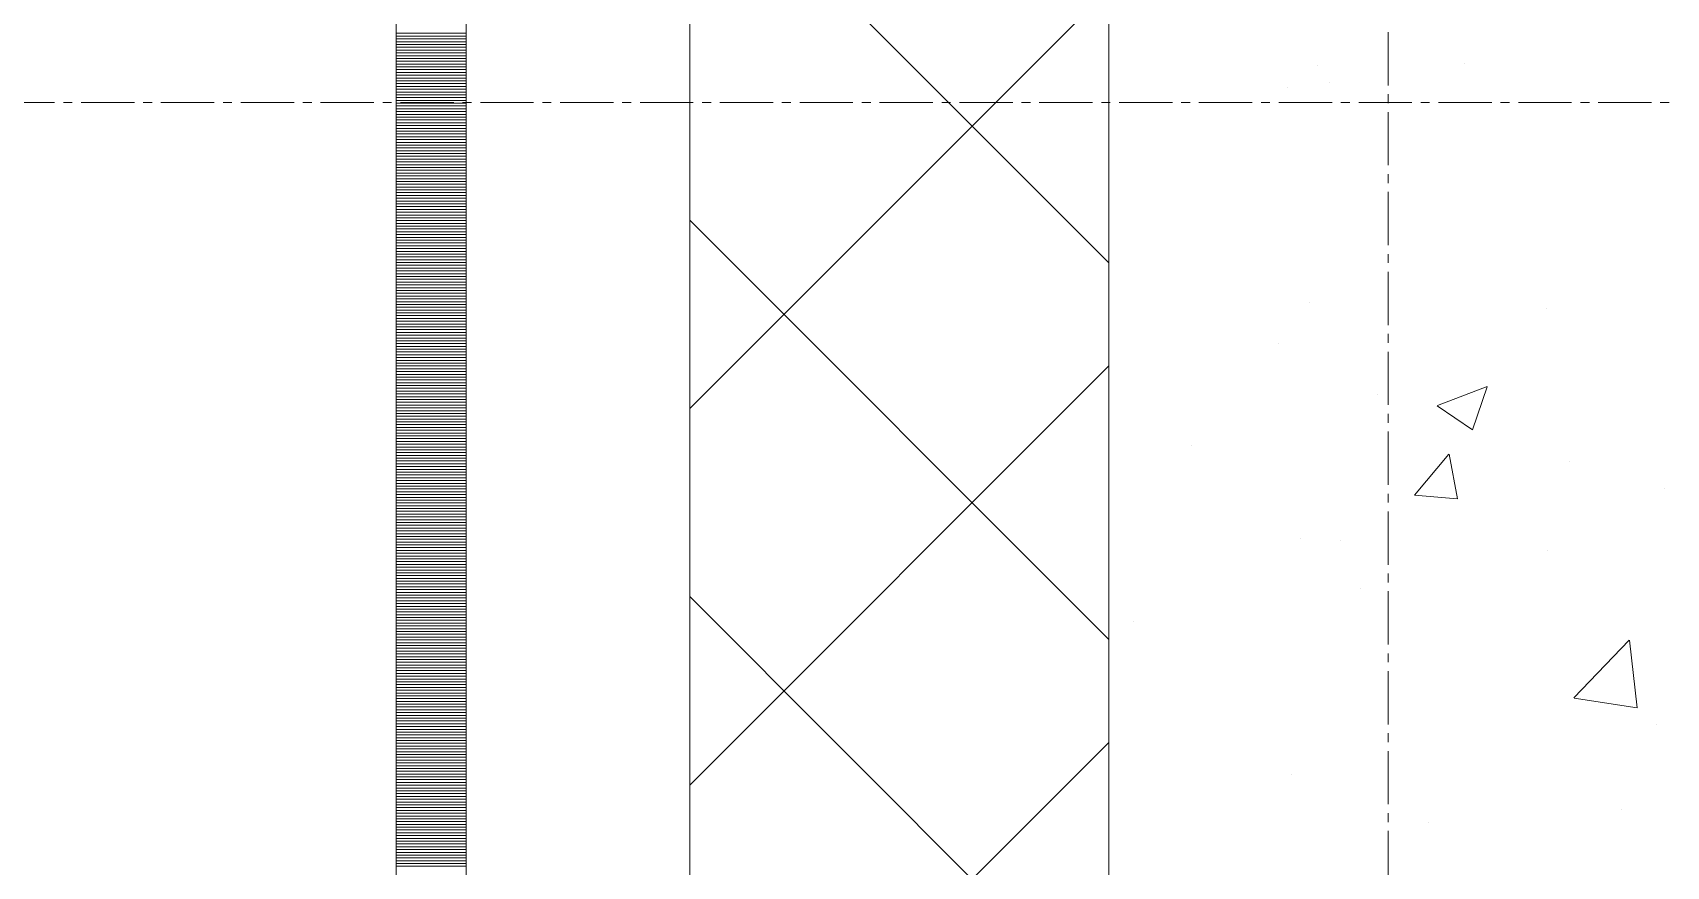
# Model space of a CAD drawing. Header units: millimetres. Extents: x 470010 to 1231400, y -134005 to 421770.
# Drawn here: x 672388 to 672973, y -68384 to -68086 of the extents above; entities that cross this region are included whole.
import ezdxf
from ezdxf.enums import TextEntityAlignment as Align

# ---------------------------------------------------------------- set-up
doc = ezdxf.new("R2010")
doc.units = ezdxf.units.MM
doc.linetypes.add('CENTER2', pattern=[28.575, 19.05, -3.175, 3.175, -3.175])
doc.linetypes.add('DASHED', pattern=[19.05, 12.7, -6.35])
doc.layers.get('Defpoints').update_dxf_attribs({"color": 140})
doc.layers.add('АР_Делит', color=120, linetype='Continuous', lineweight=0, plot=False)
for name, color, linetype, lineweight in [('АР_Стены ПЕНОблок', 52, 'Continuous', 20), ('АР_Тонкая', 254, 'Continuous', 5), ('АР_Утеплитель', 31, 'Continuous', 0), ('АР_Штриховка', 8, 'Continuous', 0)]:
    doc.layers.add(name, color=color, linetype=linetype, lineweight=lineweight)
doc.layers.add('РД_Оси_100', color=7, linetype='Continuous', lineweight=0, true_color=0x525252)
doc.styles.add('style1', font='ARIALN.TTF')

# ---------------------------------------------------------------- blocks, each defined once
blk = doc.blocks.new('СОШ_2200_АР_ОСИ_М100_28.05.24')
at = {"layer": 'АР_Делит', "color": 251, "linetype": 'DASHED', "true_color": 0x636466}
blk.add_lwpolyline([(114955, 135155), (114955, -355), (93595.036, -355), (93595.036, 13855), (94145, 13855), (94145, 68320), (66055, 68320), (66055, 13857.73), (83455, 13857.73), (83455, -355), (45245, -355), (45245, 13145), (44695, 13145), (44695, 26755), (45245, 26755), (45245, 68320), (20455, 68320), (20455, 26755), (27955, 26755), (27955, 13145), (-355, 13145), (-355, 100855)], dxfattribs=at)
at = {"layer": 'РД_Оси_100', "color": 251, "linetype": 'CENTER2', "true_color": 0x636466}
blk.add_line((0, -6155), (0, 139938.679), dxfattribs=at)
blk.add_lwpolyline([(29555, 25500), (-5954.958, 25500)], dxfattribs=at)
blk = doc.blocks.new('A$C9108343f')
at = {"layer": 'АР_Стены ПЕНОблок', "color": 18, "linetype": 'Continuous', "lineweight": 20, "true_color": 0x000000}
blk.add_line((7054.96, 97555), (7054.96, 21355), dxfattribs=at)
at = {"layer": 'АР_Тонкая', "color": 18, "linetype": 'Continuous', "lineweight": 5, "true_color": 0x000000}
for p, q in [((6799.96, 97555), (6799.96, 21355)), ((6824.96, 97555), (6824.96, 21355)), ((6824.96, 21355), (6824.96, 97555)), ((6904.96, 21355), (6904.96, 97555))]:
    blk.add_line(p, q, dxfattribs=at)
at = {"layer": 'АР_Утеплитель', "color": 18, "linetype": 'Continuous', "lineweight": 0, "true_color": 0x000000}
for p, q in [((6904.96, 97555), (6904.96, 21355)), ((7054.96, 21355), (7054.96, 97555))]:
    blk.add_line(p, q, dxfattribs=at)
at = {"layer": 'АР_Штриховка', "color": 18, "linetype": 'Continuous', "lineweight": 0, "true_color": 0x000000}
for p, q in [((7054.96, 32197.64), (6904.96, 32347.64)), ((6904.96, 32145.5), (7054.96, 32295.5)), ((6799.96, 32279.75), (6824.96, 32279.75)), ((6799.96, 32278.75), (6824.96, 32278.75)), ((6799.96, 32277.75), (6824.96, 32277.75)), ((6799.96, 32276.75), (6824.96, 32276.75)), ((6799.96, 32275.75), (6824.96, 32275.75)), ((6799.96, 32274.75), (6824.96, 32274.75)), ((6799.96, 32273.75), (6824.96, 32273.75)), ((6799.96, 32272.75), (6824.96, 32272.75)), ((6799.96, 32271.75), (6824.96, 32271.75)), ((6799.96, 32270.75), (6824.96, 32270.75)), ((6799.96, 32269.75), (6824.96, 32269.75)), ((6799.96, 32268.75), (6824.96, 32268.75)), ((6799.96, 32267.75), (6824.96, 32267.75)), ((6799.96, 32266.75), (6824.96, 32266.75)), ((7129.72, 32268.1), (7129.72, 32268.1)), ((7182.33, 32268.81), (7182.33, 32268.81)), ((6799.96, 32265.75), (6824.96, 32265.75)), ((6799.96, 32264.75), (6824.96, 32264.75)), ((6799.96, 32263.75), (6824.96, 32263.75)), ((6799.96, 32262.75), (6824.96, 32262.75)), ((6799.96, 32261.75), (6824.96, 32261.75)), ((6799.96, 32260.75), (6824.96, 32260.75)), ((7118.75, 32260.44), (7118.75, 32260.44)), ((7133.83, 32262.14), (7133.83, 32262.14)), ((6799.96, 32259.75), (6824.96, 32259.75)), ((6799.96, 32258.75), (6824.96, 32258.75)), ((6799.96, 32257.75), (6824.96, 32257.75)), ((6799.96, 32256.75), (6824.96, 32256.75)), ((6799.96, 32255.75), (6824.96, 32255.75)), ((6799.96, 32254.75), (6824.96, 32254.75)), ((6799.96, 32253.75), (6824.96, 32253.75)), ((6799.96, 32252.75), (6824.96, 32252.75)), ((6799.96, 32251.75), (6824.96, 32251.75)), ((6799.96, 32250.75), (6824.96, 32250.75)), ((6799.96, 32249.75), (6824.96, 32249.75)), ((6799.96, 32248.75), (6824.96, 32248.75)), ((6799.96, 32247.75), (6824.96, 32247.75)), ((6799.96, 32246.75), (6824.96, 32246.75)), ((6799.96, 32245.75), (6824.96, 32245.75)), ((6799.96, 32244.75), (6824.96, 32244.75)), ((6799.96, 32243.75), (6824.96, 32243.75)), ((6799.96, 32242.75), (6824.96, 32242.75)), ((6799.96, 32241.75), (6824.96, 32241.75)), ((6799.96, 32240.75), (6824.96, 32240.75)), ((6799.96, 32239.75), (6824.96, 32239.75)), ((6799.96, 32238.75), (6824.96, 32238.75)), ((6799.96, 32237.75), (6824.96, 32237.75)), ((6799.96, 32236.75), (6824.96, 32236.75)), ((6799.96, 32235.75), (6824.96, 32235.75)), ((6799.96, 32234.75), (6824.96, 32234.75)), ((6799.96, 32233.75), (6824.96, 32233.75)), ((6799.96, 32232.75), (6824.96, 32232.75)), ((6799.96, 32231.75), (6824.96, 32231.75)), ((6799.96, 32230.75), (6824.96, 32230.75)), ((6799.96, 32229.75), (6824.96, 32229.75)), ((6799.96, 32228.75), (6824.96, 32228.75)), ((6799.96, 32227.75), (6824.96, 32227.75)), ((6799.96, 32226.75), (6824.96, 32226.75)), ((6799.96, 32225.75), (6824.96, 32225.75)), ((6799.96, 32224.75), (6824.96, 32224.75)), ((6799.96, 32223.75), (6824.96, 32223.75)), ((6799.96, 32222.75), (6824.96, 32222.75)), ((6799.96, 32221.75), (6824.96, 32221.75)), ((6799.96, 32220.75), (6824.96, 32220.75)), ((6799.96, 32219.75), (6824.96, 32219.75)), ((6799.96, 32218.75), (6824.96, 32218.75)), ((6799.96, 32217.75), (6824.96, 32217.75)), ((6799.96, 32216.75), (6824.96, 32216.75)), ((6799.96, 32215.75), (6824.96, 32215.75)), ((6799.96, 32214.75), (6824.96, 32214.75)), ((6799.96, 32213.75), (6824.96, 32213.75)), ((6799.96, 32212.75), (6824.96, 32212.75)), ((6799.96, 32211.75), (6824.96, 32211.75)), ((6799.96, 32210.75), (6824.96, 32210.75)), ((6799.96, 32209.75), (6824.96, 32209.75)), ((6799.96, 32208.75), (6824.96, 32208.75)), ((6799.96, 32207.75), (6824.96, 32207.75)), ((7054.96, 32062.93), (6904.96, 32212.93)), ((6799.96, 32206.75), (6824.96, 32206.75)), ((6799.96, 32205.75), (6824.96, 32205.75)), ((6799.96, 32204.75), (6824.96, 32204.75)), ((6799.96, 32203.75), (6824.96, 32203.75)), ((6799.96, 32202.75), (6824.96, 32202.75)), ((6799.96, 32201.75), (6824.96, 32201.75)), ((6799.96, 32200.75), (6824.96, 32200.75)), ((6799.96, 32199.75), (6824.96, 32199.75)), ((6799.96, 32198.75), (6824.96, 32198.75)), ((6799.96, 32197.75), (6824.96, 32197.75)), ((6799.96, 32196.75), (6824.96, 32196.75)), ((6799.96, 32195.75), (6824.96, 32195.75)), ((6799.96, 32194.75), (6824.96, 32194.75)), ((6799.96, 32193.75), (6824.96, 32193.75)), ((6799.96, 32192.75), (6824.96, 32192.75)), ((6799.96, 32191.75), (6824.96, 32191.75)), ((6799.96, 32190.75), (6824.96, 32190.75)), ((6799.96, 32189.75), (6824.96, 32189.75)), ((6799.96, 32188.75), (6824.96, 32188.75)), ((6799.96, 32187.75), (6824.96, 32187.75)), ((6799.96, 32186.75), (6824.96, 32186.75)), ((6799.96, 32185.75), (6824.96, 32185.75)), ((6799.96, 32184.75), (6824.96, 32184.75)), ((6799.96, 32183.75), (6824.96, 32183.75)), ((6799.96, 32182.75), (6824.96, 32182.75)), ((6799.96, 32181.75), (6824.96, 32181.75)), ((6799.96, 32180.75), (6824.96, 32180.75)), ((6799.96, 32179.75), (6824.96, 32179.75)), ((6799.96, 32178.75), (6824.96, 32178.75)), ((7126.63, 32183.55), (7126.63, 32183.55)), ((7211.71, 32181.3), (7211.71, 32181.3)), ((6799.96, 32177.75), (6824.96, 32177.75)), ((6799.96, 32176.75), (6824.96, 32176.75)), ((6799.96, 32175.75), (6824.96, 32175.75)), ((6799.96, 32174.75), (6824.96, 32174.75)), ((6799.96, 32173.75), (6824.96, 32173.75)), ((6799.96, 32172.75), (6824.96, 32172.75)), ((6799.96, 32171.75), (6824.96, 32171.75)), ((6799.96, 32170.75), (6824.96, 32170.75)), ((6799.96, 32169.75), (6824.96, 32169.75)), ((6799.96, 32168.75), (6824.96, 32168.75)), ((6799.96, 32167.75), (6824.96, 32167.75)), ((6799.96, 32166.75), (6824.96, 32166.75)), ((7115.51, 32168.63), (7115.51, 32168.63)), ((6799.96, 32165.75), (6824.96, 32165.75)), ((6799.96, 32164.75), (6824.96, 32164.75)), ((6799.96, 32163.75), (6824.96, 32163.75)), ((6799.96, 32162.75), (6824.96, 32162.75)), ((6799.96, 32161.75), (6824.96, 32161.75)), ((6799.96, 32160.75), (6824.96, 32160.75)), ((6904.96, 32010.8), (7054.96, 32160.8)), ((6799.96, 32159.75), (6824.96, 32159.75)), ((6799.96, 32158.75), (6824.96, 32158.75)), ((6799.96, 32157.75), (6824.96, 32157.75)), ((6799.96, 32156.75), (6824.96, 32156.75)), ((6799.96, 32155.75), (6824.96, 32155.75)), ((6799.96, 32154.75), (6824.96, 32154.75)), ((6799.96, 32153.75), (6824.96, 32153.75)), ((6799.96, 32152.75), (6824.96, 32152.75)), ((6799.96, 32151.75), (6824.96, 32151.75)), ((6799.96, 32150.75), (6824.96, 32150.75)), ((6799.96, 32149.75), (6824.96, 32149.75)), ((7151.21, 32150.42), (7151.21, 32150.42)), ((7172.55, 32146.6), (7190.34, 32153.43)), ((7185.14, 32137.95), (7190.29, 32153.3)), ((6799.96, 32148.75), (6824.96, 32148.75)), ((6799.96, 32147.75), (6824.96, 32147.75)), ((6799.96, 32146.75), (6824.96, 32146.75)), ((6799.96, 32145.75), (6824.96, 32145.75)), ((6799.96, 32144.75), (6824.96, 32144.75)), ((6799.96, 32143.75), (6824.96, 32143.75)), ((7172.5, 32146.47), (7185.13, 32137.95)), ((6799.96, 32142.75), (6824.96, 32142.75)), ((6799.96, 32141.75), (6824.96, 32141.75)), ((6799.96, 32140.75), (6824.96, 32140.75)), ((6799.96, 32139.75), (6824.96, 32139.75)), ((6799.96, 32138.75), (6824.96, 32138.75)), ((6799.96, 32137.75), (6824.96, 32137.75)), ((6799.96, 32136.75), (6824.96, 32136.75)), ((6799.96, 32135.75), (6824.96, 32135.75)), ((6799.96, 32134.75), (6824.96, 32134.75)), ((6799.96, 32133.75), (6824.96, 32133.75)), ((6799.96, 32132.75), (6824.96, 32132.75)), ((6799.96, 32131.75), (6824.96, 32131.75)), ((7084.36, 32132.35), (7084.36, 32132.35)), ((6799.96, 32130.75), (6824.96, 32130.75)), ((6799.96, 32129.75), (6824.96, 32129.75)), ((6799.96, 32128.75), (6824.96, 32128.75)), ((6799.96, 32127.75), (6824.96, 32127.75)), ((6799.96, 32126.75), (6824.96, 32126.75)), ((6799.96, 32125.75), (6824.96, 32125.75)), ((7164.38, 32114.57), (7176.63, 32129.16)), ((7179.72, 32113.26), (7176.78, 32129.18)), ((7219.96, 32126.62), (7219.96, 32126.62)), ((6799.96, 32124.75), (6824.96, 32124.75)), ((6799.96, 32123.75), (6824.96, 32123.75)), ((6799.96, 32122.75), (6824.96, 32122.75)), ((6799.96, 32121.75), (6824.96, 32121.75)), ((6799.96, 32120.75), (6824.96, 32120.75)), ((6799.96, 32119.75), (6824.96, 32119.75)), ((6799.96, 32118.75), (6824.96, 32118.75)), ((6799.96, 32117.75), (6824.96, 32117.75)), ((6799.96, 32116.75), (6824.96, 32116.75)), ((6799.96, 32115.75), (6824.96, 32115.75)), ((6799.96, 32114.75), (6824.96, 32114.75)), ((7164.38, 32114.56), (7179.57, 32113.23)), ((7253.96, 32116.88), (7253.96, 32116.88)), ((6799.96, 32113.75), (6824.96, 32113.75)), ((6799.96, 32112.75), (6824.96, 32112.75)), ((6799.96, 32111.75), (6824.96, 32111.75)), ((6799.96, 32110.75), (6824.96, 32110.75)), ((6799.96, 32109.75), (6824.96, 32109.75)), ((6799.96, 32108.75), (6824.96, 32108.75)), ((6799.96, 32107.75), (6824.96, 32107.75)), ((6799.96, 32106.75), (6824.96, 32106.75)), ((6799.96, 32105.75), (6824.96, 32105.75)), ((6799.96, 32104.75), (6824.96, 32104.75)), ((6799.96, 32103.75), (6824.96, 32103.75)), ((6799.96, 32102.75), (6824.96, 32102.75)), ((6799.96, 32101.75), (6824.96, 32101.75)), ((6799.96, 32100.75), (6824.96, 32100.75)), ((6799.96, 32099.75), (6824.96, 32099.75)), ((6799.96, 32098.75), (6824.96, 32098.75)), ((6799.96, 32097.75), (6824.96, 32097.75)), ((6799.96, 32096.75), (6824.96, 32096.75)), ((7123.55, 32098.99), (7123.55, 32098.99)), ((7137.92, 32098.23), (7137.92, 32098.23)), ((6799.96, 32095.75), (6824.96, 32095.75)), ((6799.96, 32094.75), (6824.96, 32094.75)), ((6799.96, 32093.75), (6824.96, 32093.75)), ((6799.96, 32092.75), (6824.96, 32092.75)), ((6799.96, 32091.75), (6824.96, 32091.75)), ((6799.96, 32090.75), (6824.96, 32090.75)), ((7212.07, 32094.65), (7212.07, 32094.65)), ((6799.96, 32089.75), (6824.96, 32089.75)), ((6799.96, 32088.75), (6824.96, 32088.75)), ((6799.96, 32087.75), (6824.96, 32087.75)), ((6799.96, 32086.75), (6824.96, 32086.75)), ((6799.96, 32085.75), (6824.96, 32085.75)), ((6799.96, 32084.75), (6824.96, 32084.75)), ((6799.96, 32083.75), (6824.96, 32083.75)), ((6799.96, 32082.75), (6824.96, 32082.75)), ((6799.96, 32081.75), (6824.96, 32081.75)), ((6799.96, 32080.75), (6824.96, 32080.75)), ((6799.96, 32079.75), (6824.96, 32079.75)), ((6799.96, 32078.75), (6824.96, 32078.75)), ((7144.89, 32081.12), (7144.89, 32081.12)), ((6799.96, 32077.75), (6824.96, 32077.75)), ((6799.96, 32076.75), (6824.96, 32076.75)), ((6799.96, 32075.75), (6824.96, 32075.75)), ((6799.96, 32074.75), (6824.96, 32074.75)), ((6799.96, 32073.75), (6824.96, 32073.75)), ((7054.96, 31928.23), (6904.96, 32078.23)), ((6799.96, 32072.75), (6824.96, 32072.75)), ((6799.96, 32071.75), (6824.96, 32071.75)), ((6799.96, 32070.75), (6824.96, 32070.75)), ((6799.96, 32069.75), (6824.96, 32069.75)), ((6799.96, 32068.75), (6824.96, 32068.75)), ((6799.96, 32067.75), (6824.96, 32067.75)), ((7063.95, 32069.22), (7063.95, 32069.22)), ((6799.96, 32066.75), (6824.96, 32066.75)), ((6799.96, 32065.75), (6824.96, 32065.75)), ((6799.96, 32064.75), (6824.96, 32064.75)), ((6799.96, 32063.75), (6824.96, 32063.75)), ((6799.96, 32062.75), (6824.96, 32062.75)), ((6799.96, 32061.75), (6824.96, 32061.75)), ((7221.4, 32041.98), (7241.19, 32062.6)), ((7244.04, 32038.48), (7241.23, 32062.6)), ((6799.96, 32060.75), (6824.96, 32060.75)), ((6799.96, 32059.75), (6824.96, 32059.75)), ((6799.96, 32058.75), (6824.96, 32058.75)), ((6799.96, 32057.75), (6824.96, 32057.75)), ((6799.96, 32056.75), (6824.96, 32056.75)), ((6799.96, 32055.75), (6824.96, 32055.75)), ((6799.96, 32054.75), (6824.96, 32054.75)), ((6799.96, 32053.75), (6824.96, 32053.75)), ((6799.96, 32052.75), (6824.96, 32052.75)), ((6799.96, 32051.75), (6824.96, 32051.75)), ((6799.96, 32050.75), (6824.96, 32050.75)), ((6799.96, 32049.75), (6824.96, 32049.75)), ((6799.96, 32048.75), (6824.96, 32048.75)), ((6799.96, 32047.75), (6824.96, 32047.75)), ((6799.96, 32046.75), (6824.96, 32046.75)), ((6799.96, 32045.75), (6824.96, 32045.75)), ((6799.96, 32044.75), (6824.96, 32044.75)), ((6799.96, 32043.75), (6824.96, 32043.75)), ((6799.96, 32042.75), (6824.96, 32042.75)), ((6799.96, 32041.75), (6824.96, 32041.75)), ((6799.96, 32040.75), (6824.96, 32040.75)), ((6799.96, 32039.75), (6824.96, 32039.75)), ((6799.96, 32038.75), (6824.96, 32038.75)), ((7221.44, 32041.91), (7244.03, 32038.4)), ((6799.96, 32037.75), (6824.96, 32037.75)), ((6799.96, 32036.75), (6824.96, 32036.75)), ((6799.96, 32035.75), (6824.96, 32035.75)), ((6799.96, 32034.75), (6824.96, 32034.75)), ((6799.96, 32033.75), (6824.96, 32033.75)), ((6799.96, 32032.75), (6824.96, 32032.75)), ((7250.87, 32032.32), (7250.87, 32032.32)), ((6799.96, 32031.75), (6824.96, 32031.75)), ((6799.96, 32030.75), (6824.96, 32030.75)), ((6799.96, 32029.75), (6824.96, 32029.75)), ((6799.96, 32028.75), (6824.96, 32028.75)), ((6799.96, 32027.75), (6824.96, 32027.75)), ((6799.96, 32026.75), (6824.96, 32026.75)), ((6799.96, 32025.75), (6824.96, 32025.75)), ((6799.96, 32024.75), (6824.96, 32024.75)), ((6799.96, 32023.75), (6824.96, 32023.75)), ((6799.96, 32022.75), (6824.96, 32022.75)), ((6799.96, 32021.75), (6824.96, 32021.75)), ((6799.96, 32020.75), (6824.96, 32020.75)), ((6904.96, 31876.09), (7054.96, 32026.09)), ((6799.96, 32019.75), (6824.96, 32019.75)), ((6799.96, 32018.75), (6824.96, 32018.75)), ((6799.96, 32017.75), (6824.96, 32017.75)), ((6799.96, 32016.75), (6824.96, 32016.75)), ((6799.96, 32015.75), (6824.96, 32015.75)), ((6799.96, 32014.75), (6824.96, 32014.75)), ((7120.46, 32014.44), (7120.46, 32014.44)), ((6799.96, 32013.75), (6824.96, 32013.75)), ((6799.96, 32012.75), (6824.96, 32012.75)), ((6799.96, 32011.75), (6824.96, 32011.75)), ((6799.96, 32010.75), (6824.96, 32010.75)), ((6799.96, 32009.75), (6824.96, 32009.75)), ((6799.96, 32008.75), (6824.96, 32008.75)), ((6799.96, 32007.75), (6824.96, 32007.75)), ((6799.96, 32006.75), (6824.96, 32006.75)), ((6799.96, 32005.75), (6824.96, 32005.75)), ((6799.96, 32004.75), (6824.96, 32004.75)), ((6799.96, 32003.75), (6824.96, 32003.75)), ((6799.96, 32002.75), (6824.96, 32002.75)), ((6799.96, 32001.75), (6824.96, 32001.75)), ((6799.96, 32000.75), (6824.96, 32000.75)), ((6799.96, 31999.75), (6824.96, 31999.75)), ((6799.96, 31998.75), (6824.96, 31998.75)), ((6799.96, 31997.75), (6824.96, 31997.75)), ((7169.42, 31997.51), (7169.42, 31997.51)), ((7238.49, 32002.06), (7238.49, 32002.06)), ((6799.96, 31996.75), (6824.96, 31996.75)), ((6799.96, 31995.75), (6824.96, 31995.75)), ((6799.96, 31994.75), (6824.96, 31994.75)), ((6799.96, 31993.75), (6824.96, 31993.75)), ((6799.96, 31992.75), (6824.96, 31992.75)), ((6799.96, 31991.75), (6824.96, 31991.75)), ((6799.96, 31990.75), (6824.96, 31990.75)), ((6799.96, 31989.75), (6824.96, 31989.75)), ((6799.96, 31988.75), (6824.96, 31988.75)), ((6799.96, 31987.75), (6824.96, 31987.75)), ((6799.96, 31986.75), (6824.96, 31986.75)), ((6799.96, 31985.75), (6824.96, 31985.75)), ((6799.96, 31984.75), (6824.96, 31984.75)), ((6799.96, 31983.75), (6824.96, 31983.75)), ((6799.96, 31982.75), (6824.96, 31982.75))]:
    blk.add_line(p, q, dxfattribs=at)
at = {"layer": 'РД_Оси_100'}
blk.add_blockref('СОШ_2200_АР_ОСИ_М100_28.05.24', (7154.96, 6755), dxfattribs=at)
at = {"layer": 'Defpoints', "color": 18, "true_color": 0x000000, "style": 'style1'}
for p in [(143949.34, 316089.12), (143974.98, 281639.5), (143890.4, 273244.71), (143839.99, 264276.81), (143967.75, 254892.38), (12251.96, 104178.14), (12382.58, 96023.14)]:
    blk.add_attdef('АР-ПОМЕЩЕНИЕ:НАИМЕНОВАНИЕ', text='', height=100, dxfattribs=at).set_placement(p, align=Align.MIDDLE)
at = {"layer": 'Defpoints', "color": 18, "true_color": 0x000000, "style": 'style1', "flags": 8}
for p in [(143951.3, 279099.09), (143848.34, 269251.11), (143875.33, 260094.25), (144049.74, 250824.7), (163419.28, 238153.36), (155897.46, 237965.97), (183037.2, 237965.97), (143342.94, 237876.19)]:
    blk.add_attdef('АР-ПОМЕЩЕНИЕ:НАИМЕНОВАНИЕ', text='', height=100, dxfattribs=at).set_placement(p, align=Align.MIDDLE)

msp = doc.modelspace()

# ---------------------------------------------------------------- linework, layer by layer
at = {"layer": 'АР_Стены ПЕНОблок', "color": 18, "linetype": 'Continuous', "lineweight": 20, "true_color": 0x000000}
msp.add_line((672773.57, -2811.242), (672773.57, -79011.242), dxfattribs=at)
at = {"layer": 'АР_Тонкая', "color": 18, "linetype": 'Continuous', "lineweight": 5, "true_color": 0x000000}
for p, q in [((672518.57, -2811.242), (672518.57, -79011.242)), ((672543.57, -2811.242), (672543.57, -79011.242)), ((672543.57, -79011.242), (672543.57, -2811.242)), ((672623.57, -79011.242), (672623.57, -2811.242))]:
    msp.add_line(p, q, dxfattribs=at)
at = {"layer": 'АР_Утеплитель', "color": 18, "linetype": 'Continuous', "lineweight": 0, "true_color": 0x000000}
for p, q in [((672623.57, -2811.242), (672623.57, -79011.242)), ((672773.57, -79011.242), (672773.57, -2811.242))]:
    msp.add_line(p, q, dxfattribs=at)
at = {"layer": 'АР_Штриховка', "color": 18, "linetype": 'Continuous', "lineweight": 0, "true_color": 0x000000}
for p, q in [((672773.57, -68168.605), (672623.57, -68018.605)), ((672623.57, -68220.742), (672773.57, -68070.742)), ((672518.57, -68086.492), (672543.57, -68086.492)), ((672518.57, -68087.492), (672543.57, -68087.492)), ((672518.57, -68088.492), (672543.57, -68088.492)), ((672518.57, -68089.492), (672543.57, -68089.492)), ((672518.57, -68090.492), (672543.57, -68090.492)), ((672518.57, -68091.492), (672543.57, -68091.492)), ((672518.57, -68092.492), (672543.57, -68092.492)), ((672518.57, -68093.492), (672543.57, -68093.492)), ((672518.57, -68094.492), (672543.57, -68094.492)), ((672518.57, -68095.492), (672543.57, -68095.492)), ((672518.57, -68096.492), (672543.57, -68096.492)), ((672518.57, -68097.492), (672543.57, -68097.492)), ((672518.57, -68098.492), (672543.57, -68098.492)), ((672518.57, -68099.492), (672543.57, -68099.492)), ((672518.57, -68100.492), (672543.57, -68100.492)), ((672518.57, -68101.492), (672543.57, -68101.492)), ((672518.57, -68102.492), (672543.57, -68102.492)), ((672518.57, -68103.492), (672543.57, -68103.492)), ((672518.57, -68104.492), (672543.57, -68104.492)), ((672518.57, -68105.492), (672543.57, -68105.492)), ((672518.57, -68106.492), (672543.57, -68106.492)), ((672518.57, -68107.492), (672543.57, -68107.492)), ((672518.57, -68108.492), (672543.57, -68108.492)), ((672518.57, -68109.492), (672543.57, -68109.492)), ((672518.57, -68110.492), (672543.57, -68110.492)), ((672518.57, -68111.492), (672543.57, -68111.492)), ((672518.57, -68112.492), (672543.57, -68112.492)), ((672518.57, -68113.492), (672543.57, -68113.492)), ((672518.57, -68114.492), (672543.57, -68114.492)), ((672518.57, -68115.492), (672543.57, -68115.492)), ((672518.57, -68116.492), (672543.57, -68116.492)), ((672518.57, -68117.492), (672543.57, -68117.492)), ((672518.57, -68118.492), (672543.57, -68118.492)), ((672518.57, -68119.492), (672543.57, -68119.492)), ((672518.57, -68120.492), (672543.57, -68120.492)), ((672518.57, -68121.492), (672543.57, -68121.492)), ((672518.57, -68122.492), (672543.57, -68122.492)), ((672518.57, -68123.492), (672543.57, -68123.492)), ((672518.57, -68124.492), (672543.57, -68124.492)), ((672518.57, -68125.492), (672543.57, -68125.492)), ((672518.57, -68126.492), (672543.57, -68126.492)), ((672518.57, -68127.492), (672543.57, -68127.492)), ((672518.57, -68128.492), (672543.57, -68128.492)), ((672518.57, -68129.492), (672543.57, -68129.492)), ((672518.57, -68130.492), (672543.57, -68130.492)), ((672518.57, -68131.492), (672543.57, -68131.492)), ((672518.57, -68132.492), (672543.57, -68132.492)), ((672518.57, -68133.492), (672543.57, -68133.492)), ((672518.57, -68134.492), (672543.57, -68134.492)), ((672518.57, -68135.492), (672543.57, -68135.492)), ((672518.57, -68136.492), (672543.57, -68136.492)), ((672518.57, -68137.492), (672543.57, -68137.492)), ((672518.57, -68138.492), (672543.57, -68138.492)), ((672518.57, -68139.492), (672543.57, -68139.492)), ((672518.57, -68140.492), (672543.57, -68140.492)), ((672518.57, -68141.492), (672543.57, -68141.492)), ((672518.57, -68142.492), (672543.57, -68142.492)), ((672518.57, -68143.492), (672543.57, -68143.492)), ((672518.57, -68144.492), (672543.57, -68144.492)), ((672518.57, -68145.492), (672543.57, -68145.492)), ((672518.57, -68146.492), (672543.57, -68146.492)), ((672518.57, -68147.492), (672543.57, -68147.492)), ((672518.57, -68148.492), (672543.57, -68148.492)), ((672518.57, -68149.492), (672543.57, -68149.492)), ((672518.57, -68150.492), (672543.57, -68150.492)), ((672518.57, -68151.492), (672543.57, -68151.492)), ((672518.57, -68152.492), (672543.57, -68152.492)), ((672518.57, -68153.492), (672543.57, -68153.492)), ((672518.57, -68154.492), (672543.57, -68154.492)), ((672518.57, -68155.492), (672543.57, -68155.492)), ((672773.57, -68303.309), (672623.57, -68153.309)), ((672518.57, -68156.492), (672543.57, -68156.492)), ((672518.57, -68157.492), (672543.57, -68157.492)), ((672518.57, -68158.492), (672543.57, -68158.492)), ((672518.57, -68159.492), (672543.57, -68159.492)), ((672518.57, -68160.492), (672543.57, -68160.492)), ((672518.57, -68161.492), (672543.57, -68161.492)), ((672518.57, -68162.492), (672543.57, -68162.492)), ((672518.57, -68163.492), (672543.57, -68163.492)), ((672518.57, -68164.492), (672543.57, -68164.492)), ((672518.57, -68165.492), (672543.57, -68165.492)), ((672518.57, -68166.492), (672543.57, -68166.492)), ((672518.57, -68167.492), (672543.57, -68167.492)), ((672518.57, -68168.492), (672543.57, -68168.492)), ((672518.57, -68169.492), (672543.57, -68169.492)), ((672518.57, -68170.492), (672543.57, -68170.492)), ((672518.57, -68171.492), (672543.57, -68171.492)), ((672518.57, -68172.492), (672543.57, -68172.492)), ((672518.57, -68173.492), (672543.57, -68173.492)), ((672518.57, -68174.492), (672543.57, -68174.492)), ((672518.57, -68175.492), (672543.57, -68175.492)), ((672518.57, -68176.492), (672543.57, -68176.492)), ((672518.57, -68177.492), (672543.57, -68177.492)), ((672518.57, -68178.492), (672543.57, -68178.492)), ((672518.57, -68179.492), (672543.57, -68179.492)), ((672518.57, -68180.492), (672543.57, -68180.492)), ((672518.57, -68181.492), (672543.57, -68181.492)), ((672518.57, -68182.492), (672543.57, -68182.492)), ((672518.57, -68183.492), (672543.57, -68183.492)), ((672518.57, -68184.492), (672543.57, -68184.492)), ((672518.57, -68185.492), (672543.57, -68185.492)), ((672518.57, -68186.492), (672543.57, -68186.492)), ((672518.57, -68187.492), (672543.57, -68187.492)), ((672518.57, -68188.492), (672543.57, -68188.492)), ((672518.57, -68189.492), (672543.57, -68189.492)), ((672518.57, -68190.492), (672543.57, -68190.492)), ((672518.57, -68191.492), (672543.57, -68191.492)), ((672518.57, -68192.492), (672543.57, -68192.492)), ((672518.57, -68193.492), (672543.57, -68193.492)), ((672518.57, -68194.492), (672543.57, -68194.492)), ((672518.57, -68195.492), (672543.57, -68195.492)), ((672518.57, -68196.492), (672543.57, -68196.492)), ((672518.57, -68197.492), (672543.57, -68197.492)), ((672518.57, -68198.492), (672543.57, -68198.492)), ((672518.57, -68199.492), (672543.57, -68199.492)), ((672518.57, -68200.492), (672543.57, -68200.492)), ((672518.57, -68201.492), (672543.57, -68201.492)), ((672518.57, -68202.492), (672543.57, -68202.492)), ((672518.57, -68203.492), (672543.57, -68203.492)), ((672518.57, -68204.492), (672543.57, -68204.492)), ((672518.57, -68205.492), (672543.57, -68205.492)), ((672518.57, -68206.492), (672543.57, -68206.492)), ((672518.57, -68207.492), (672543.57, -68207.492)), ((672518.57, -68208.492), (672543.57, -68208.492)), ((672623.57, -68355.446), (672773.57, -68205.446)), ((672518.57, -68209.492), (672543.57, -68209.492)), ((672518.57, -68210.492), (672543.57, -68210.492)), ((672518.57, -68211.492), (672543.57, -68211.492)), ((672518.57, -68212.492), (672543.57, -68212.492)), ((672518.57, -68213.492), (672543.57, -68213.492)), ((672518.57, -68214.492), (672543.57, -68214.492)), ((672891.167, -68219.643), (672908.952, -68212.816)), ((672903.755, -68228.294), (672908.905, -68212.945)), ((672518.57, -68215.492), (672543.57, -68215.492)), ((672518.57, -68216.492), (672543.57, -68216.492)), ((672518.57, -68217.492), (672543.57, -68217.492)), ((672518.57, -68218.492), (672543.57, -68218.492)), ((672518.57, -68219.492), (672543.57, -68219.492)), ((672518.57, -68220.492), (672543.57, -68220.492)), ((672891.11, -68219.768), (672903.744, -68228.291)), ((672518.57, -68221.492), (672543.57, -68221.492)), ((672518.57, -68222.492), (672543.57, -68222.492)), ((672518.57, -68223.492), (672543.57, -68223.492)), ((672518.57, -68224.492), (672543.57, -68224.492)), ((672518.57, -68225.492), (672543.57, -68225.492)), ((672518.57, -68226.492), (672543.57, -68226.492)), ((672518.57, -68227.492), (672543.57, -68227.492)), ((672518.57, -68228.492), (672543.57, -68228.492)), ((672518.57, -68229.492), (672543.57, -68229.492)), ((672518.57, -68230.492), (672543.57, -68230.492)), ((672518.57, -68231.492), (672543.57, -68231.492)), ((672518.57, -68232.492), (672543.57, -68232.492)), ((672518.57, -68233.492), (672543.57, -68233.492)), ((672518.57, -68234.492), (672543.57, -68234.492)), ((672518.57, -68235.492), (672543.57, -68235.492)), ((672518.57, -68236.492), (672543.57, -68236.492)), ((672518.57, -68237.492), (672543.57, -68237.492)), ((672882.996, -68251.676), (672895.241, -68237.083)), ((672898.33, -68252.981), (672895.393, -68237.059)), ((672518.57, -68238.492), (672543.57, -68238.492)), ((672518.57, -68239.492), (672543.57, -68239.492)), ((672518.57, -68240.492), (672543.57, -68240.492)), ((672518.57, -68241.492), (672543.57, -68241.492)), ((672518.57, -68242.492), (672543.57, -68242.492)), ((672518.57, -68243.492), (672543.57, -68243.492)), ((672518.57, -68244.492), (672543.57, -68244.492)), ((672518.57, -68245.492), (672543.57, -68245.492)), ((672518.57, -68246.492), (672543.57, -68246.492)), ((672518.57, -68247.492), (672543.57, -68247.492)), ((672518.57, -68248.492), (672543.57, -68248.492)), ((672518.57, -68249.492), (672543.57, -68249.492)), ((672518.57, -68250.492), (672543.57, -68250.492)), ((672518.57, -68251.492), (672543.57, -68251.492)), ((672518.57, -68252.492), (672543.57, -68252.492)), ((672518.57, -68253.492), (672543.57, -68253.492)), ((672518.57, -68254.492), (672543.57, -68254.492)), ((672518.57, -68255.492), (672543.57, -68255.492)), ((672882.996, -68251.68), (672898.178, -68253.009)), ((672518.57, -68256.492), (672543.57, -68256.492)), ((672518.57, -68257.492), (672543.57, -68257.492)), ((672518.57, -68258.492), (672543.57, -68258.492)), ((672518.57, -68259.492), (672543.57, -68259.492)), ((672518.57, -68260.492), (672543.57, -68260.492)), ((672518.57, -68261.492), (672543.57, -68261.492)), ((672518.57, -68262.492), (672543.57, -68262.492)), ((672518.57, -68263.492), (672543.57, -68263.492)), ((672518.57, -68264.492), (672543.57, -68264.492)), ((672518.57, -68265.492), (672543.57, -68265.492)), ((672518.57, -68266.492), (672543.57, -68266.492)), ((672518.57, -68267.492), (672543.57, -68267.492)), ((672518.57, -68268.492), (672543.57, -68268.492)), ((672518.57, -68269.492), (672543.57, -68269.492)), ((672518.57, -68270.492), (672543.57, -68270.492)), ((672518.57, -68271.492), (672543.57, -68271.492)), ((672518.57, -68272.492), (672543.57, -68272.492)), ((672518.57, -68273.492), (672543.57, -68273.492)), ((672518.57, -68274.492), (672543.57, -68274.492)), ((672518.57, -68275.492), (672543.57, -68275.492)), ((672518.57, -68276.492), (672543.57, -68276.492)), ((672518.57, -68277.492), (672543.57, -68277.492)), ((672518.57, -68278.492), (672543.57, -68278.492)), ((672518.57, -68279.492), (672543.57, -68279.492)), ((672518.57, -68280.492), (672543.57, -68280.492)), ((672518.57, -68281.492), (672543.57, -68281.492)), ((672518.57, -68282.492), (672543.57, -68282.492)), ((672518.57, -68283.492), (672543.57, -68283.492)), ((672518.57, -68284.492), (672543.57, -68284.492)), ((672518.57, -68285.492), (672543.57, -68285.492)), ((672518.57, -68286.492), (672543.57, -68286.492)), ((672518.57, -68287.492), (672543.57, -68287.492)), ((672518.57, -68288.492), (672543.57, -68288.492)), ((672518.57, -68289.492), (672543.57, -68289.492)), ((672518.57, -68290.492), (672543.57, -68290.492)), ((672773.57, -68438.013), (672623.57, -68288.013)), ((672518.57, -68291.492), (672543.57, -68291.492)), ((672518.57, -68292.492), (672543.57, -68292.492)), ((672518.57, -68293.492), (672543.57, -68293.492)), ((672518.57, -68294.492), (672543.57, -68294.492)), ((672518.57, -68295.492), (672543.57, -68295.492)), ((672518.57, -68296.492), (672543.57, -68296.492)), ((672518.57, -68297.492), (672543.57, -68297.492)), ((672518.57, -68298.492), (672543.57, -68298.492)), ((672518.57, -68299.492), (672543.57, -68299.492)), ((672518.57, -68300.492), (672543.57, -68300.492)), ((672518.57, -68301.492), (672543.57, -68301.492)), ((672518.57, -68302.492), (672543.57, -68302.492)), ((672518.57, -68303.492), (672543.57, -68303.492)), ((672518.57, -68304.492), (672543.57, -68304.492)), ((672518.57, -68305.492), (672543.57, -68305.492)), ((672518.57, -68306.492), (672543.57, -68306.492)), ((672518.57, -68307.492), (672543.57, -68307.492)), ((672940.015, -68324.264), (672959.798, -68303.645)), ((672962.65, -68327.762), (672959.844, -68303.639)), ((672518.57, -68308.492), (672543.57, -68308.492)), ((672518.57, -68309.492), (672543.57, -68309.492)), ((672518.57, -68310.492), (672543.57, -68310.492)), ((672518.57, -68311.492), (672543.57, -68311.492)), ((672518.57, -68312.492), (672543.57, -68312.492)), ((672518.57, -68313.492), (672543.57, -68313.492)), ((672518.57, -68314.492), (672543.57, -68314.492)), ((672518.57, -68315.492), (672543.57, -68315.492)), ((672518.57, -68316.492), (672543.57, -68316.492)), ((672518.57, -68317.492), (672543.57, -68317.492)), ((672518.57, -68318.492), (672543.57, -68318.492)), ((672518.57, -68319.492), (672543.57, -68319.492)), ((672518.57, -68320.492), (672543.57, -68320.492)), ((672518.57, -68321.492), (672543.57, -68321.492)), ((672518.57, -68322.492), (672543.57, -68322.492)), ((672518.57, -68323.492), (672543.57, -68323.492)), ((672518.57, -68324.492), (672543.57, -68324.492)), ((672518.57, -68325.492), (672543.57, -68325.492)), ((672940.048, -68324.335), (672962.638, -68327.838)), ((672518.57, -68326.492), (672543.57, -68326.492)), ((672518.57, -68327.492), (672543.57, -68327.492)), ((672518.57, -68328.492), (672543.57, -68328.492)), ((672518.57, -68329.492), (672543.57, -68329.492)), ((672518.57, -68330.492), (672543.57, -68330.492)), ((672518.57, -68331.492), (672543.57, -68331.492)), ((672518.57, -68332.492), (672543.57, -68332.492)), ((672518.57, -68333.492), (672543.57, -68333.492)), ((672518.57, -68334.492), (672543.57, -68334.492)), ((672518.57, -68335.492), (672543.57, -68335.492)), ((672518.57, -68336.492), (672543.57, -68336.492)), ((672518.57, -68337.492), (672543.57, -68337.492)), ((672518.57, -68338.492), (672543.57, -68338.492)), ((672518.57, -68339.492), (672543.57, -68339.492)), ((672518.57, -68340.492), (672543.57, -68340.492)), ((672518.57, -68341.492), (672543.57, -68341.492)), ((672518.57, -68342.492), (672543.57, -68342.492)), ((672623.57, -68490.15), (672773.57, -68340.15)), ((672518.57, -68343.492), (672543.57, -68343.492)), ((672518.57, -68344.492), (672543.57, -68344.492)), ((672518.57, -68345.492), (672543.57, -68345.492)), ((672518.57, -68346.492), (672543.57, -68346.492)), ((672518.57, -68347.492), (672543.57, -68347.492)), ((672518.57, -68348.492), (672543.57, -68348.492)), ((672518.57, -68349.492), (672543.57, -68349.492)), ((672518.57, -68350.492), (672543.57, -68350.492)), ((672518.57, -68351.492), (672543.57, -68351.492)), ((672518.57, -68352.492), (672543.57, -68352.492)), ((672518.57, -68353.492), (672543.57, -68353.492)), ((672518.57, -68354.492), (672543.57, -68354.492)), ((672518.57, -68355.492), (672543.57, -68355.492)), ((672518.57, -68356.492), (672543.57, -68356.492)), ((672518.57, -68357.492), (672543.57, -68357.492)), ((672518.57, -68358.492), (672543.57, -68358.492)), ((672518.57, -68359.492), (672543.57, -68359.492)), ((672518.57, -68360.492), (672543.57, -68360.492)), ((672518.57, -68361.492), (672543.57, -68361.492)), ((672518.57, -68362.492), (672543.57, -68362.492)), ((672518.57, -68363.492), (672543.57, -68363.492)), ((672518.57, -68364.492), (672543.57, -68364.492)), ((672518.57, -68365.492), (672543.57, -68365.492)), ((672518.57, -68366.492), (672543.57, -68366.492)), ((672518.57, -68367.492), (672543.57, -68367.492)), ((672518.57, -68368.492), (672543.57, -68368.492)), ((672518.57, -68369.492), (672543.57, -68369.492)), ((672518.57, -68370.492), (672543.57, -68370.492)), ((672518.57, -68371.492), (672543.57, -68371.492)), ((672518.57, -68372.492), (672543.57, -68372.492)), ((672518.57, -68373.492), (672543.57, -68373.492)), ((672518.57, -68374.492), (672543.57, -68374.492)), ((672518.57, -68375.492), (672543.57, -68375.492)), ((672518.57, -68376.492), (672543.57, -68376.492)), ((672518.57, -68377.492), (672543.57, -68377.492)), ((672518.57, -68378.492), (672543.57, -68378.492)), ((672518.57, -68379.492), (672543.57, -68379.492)), ((672518.57, -68380.492), (672543.57, -68380.492)), ((672518.57, -68381.492), (672543.57, -68381.492)), ((672518.57, -68382.492), (672543.57, -68382.492)), ((672518.57, -68383.492), (672543.57, -68383.492)), ((672518.57, -68384.492), (672543.57, -68384.492))]:
    msp.add_line(p, q, dxfattribs=at)

# ---------------------------------------------------------------- block references
msp.add_blockref('A$C9108343f', (665718.612, -100366.242))
at = {"layer": 'РД_Оси_100'}
msp.add_blockref('СОШ_2200_АР_ОСИ_М100_28.05.24', (672873.57, -93611.242), dxfattribs=at)

doc.saveas('drawing.dxf')
